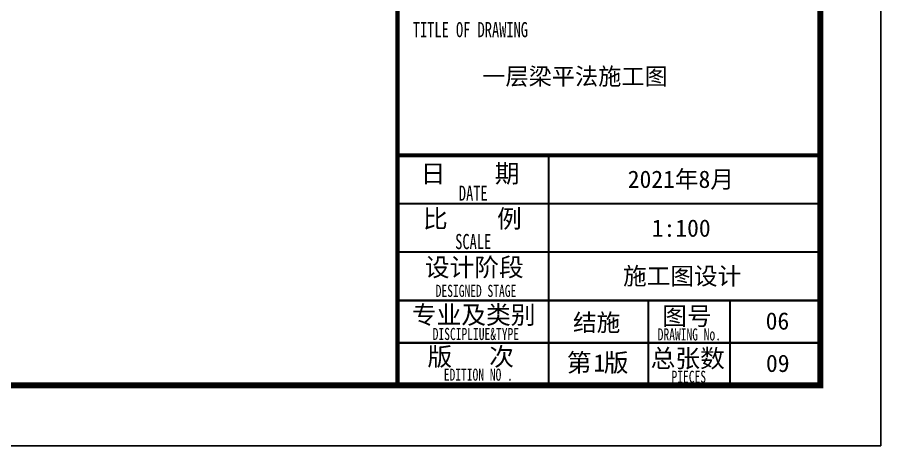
# Model space of a CAD drawing. Extents: x 169490 to 7584583, y -2399407 to 1374371.
# Drawn here: x 1777111 to 1791396, y 795791 to 802873 of the extents above; entities that cross this region are included whole.
import ezdxf

# ---------------------------------------------------------------- set-up
doc = ezdxf.new("R2010")
doc.units = 0
doc.header["$LTSCALE"] = 100
for name, color, linetype, lineweight in [('可改文字', 6, 'CONTINUOUS', 18), ('图签', 147, 'CONTINUOUS', 18), ('砼柱', 2, 'CONTINUOUS', 35)]:
    doc.layers.add(name, color=color, linetype=linetype, lineweight=lineweight)
doc.layers.add('图框', color=140, linetype='CONTINUOUS')
doc.layers.add('图签文字', color=147, linetype='CONTINUOUS')
doc.styles.add('宋体', font='')
doc.styles.add('建筑图签-1', font='simhei.ttf', dxfattribs={"width": 0.7})
doc.styles.get('宋体').set_extended_font_data('SimSun')

msp = doc.modelspace()

# ---------------------------------------------------------------- linework, layer by layer
at = {"layer": '图框'}
msp.add_lwpolyline([(1707296, 795791.4), (1791396, 795791.4), (1791396, 855191.4), (1707296, 855191.4)], close=True, dxfattribs=at)
at = {"layer": '图框', "const_width": 100}
msp.add_lwpolyline([(1709796, 796791.4), (1790396, 796791.4), (1790396, 854191.4), (1709796, 854191.4)], close=True, dxfattribs=at)
at = {"layer": '图框'}
for points, const_width in [([(1783400.9, 796791.4), (1783400.9, 854191.4)], 70), ([(1783400.9, 800591.8), (1790400.9, 800591.8)], 70), ([(1785900.9, 798191.8), (1785900.9, 800591.8)], 35), ([(1783400.9, 799791.8), (1790400.9, 799791.8)], 35), ([(1783400.9, 798991.8), (1790400.9, 798991.8)], 35), ([(1783400.9, 798191.8), (1790400.9, 798191.8)], 35), ([(1783400.9, 798191.8), (1789900.9, 798191.8)], 35), ([(1785900.9, 796791.8), (1785900.9, 798191.8)], 35), ([(1787550.9, 796791.8), (1787550.9, 798191.8)], 35), ([(1787550.9, 796791.8), (1787550.9, 798191.8)], 35), ([(1787550.9, 796791.8), (1787550.9, 798191.8)], 35), ([(1788900.9, 796791.4), (1788900.9, 798191.4)], 35), ([(1783400.9, 797491.8), (1787550.9, 797491.8)], 35), ([(1787550.9, 797491.4), (1790400.9, 797491.4)], 35)]:
    msp.add_lwpolyline(points, dxfattribs=dict(at, const_width=const_width))
at = {"layer": '砼柱', "ltscale": 10}
msp.add_lwpolyline([(1709796, 854191.4), (1783400.9, 854191.4), (1783400.9, 796791.4), (1709796, 796791.4)], close=True, dxfattribs=at)

# ---------------------------------------------------------------- texts
at = {"layer": '可改文字', "color": 3, "style": '宋体'}
msp.add_text('一层梁平法施工图', height=281.28, dxfattribs=at).set_placement((1784803.3, 801756))
at = {"layer": '图框', "style": '建筑图签-1', "width": 0.7}
for s, height, p in [('TITLE OF DRAWING', 250, (1783655, 802543.9)), ('DATE', 250, (1784417.4, 799840.6)), ('SCALE', 250, (1784356.1, 799041.4)), ('DESIGNED STAGE', 200, (1784033.6, 798251.3)), ('DISCIPLIUE&TYPE', 200, (1783983.8, 797538.6)), ('DRAWING No.', 200, (1787706, 797531.3)), ('EDITION NO .', 200, (1784167.4, 796865.6)), ('PIECES', 200, (1787934.7, 796831.3))]:
    msp.add_text(s, height=height, dxfattribs=at).set_placement(p)
at = {"layer": '图签', "color": 2, "style": '宋体'}
for s, height, p in [('2021年8月', 286.68, (1787210.9, 800053.2)), ('1:100', 286.68, (1787607.4, 799245.5)), ('施工图设计', 286.68, (1787133.3, 798453.2)), ('结施', 286.68, (1786305.2, 797684.2)), ('1', 286.7, (1786644.3, 797016.5)), ('09', 286.68, (1789497.5, 797010.5))]:
    msp.add_text(s, height=height, dxfattribs=at).set_placement(p)
at = {"layer": '图签', "color": 3, "style": '宋体'}
msp.add_text('06', height=286.68, dxfattribs=at).set_placement((1789492.6, 797710.5))
at = {"layer": '图签文字', "color": 7, "style": '建筑图签-1'}
for s, p in [('日    期', (1783784.8, 800140.2)), ('比    例', (1783823.2, 799393)), ('设计阶段', (1783852.8, 798591.1)), ('专业及类别', (1783638.9, 797804.5)), ('图号', (1787781.8, 797785.8)), ('版   次 ', (1783897, 797114.4)), ('总张数', (1787588.7, 797085.8)), ('第 版', (1786201.7, 797014.8))]:
    msp.add_text(s, height=300, dxfattribs=at).set_placement(p)

doc.saveas('drawing.dxf')
